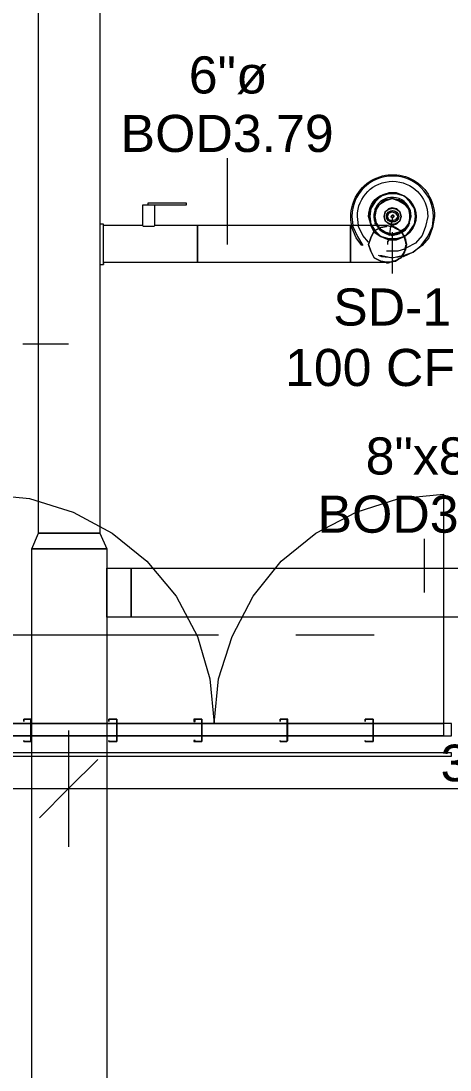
# Model space of a CAD drawing. Header units: metres. Extents: x -2 to 237, y -8 to 52.
# Drawn here: x 46.926 to 48.683, y 21.377 to 25.669 of the extents above; entities that cross this region are included whole.
import ezdxf

# ---------------------------------------------------------------- set-up
doc = ezdxf.new("R2010")
doc.units = ezdxf.units.M
doc.layers.add('HVAC - Ductos', color=5, linetype='Continuous', lineweight=0)
doc.layers.add('PDF2_Text', color=7, linetype='Continuous', lineweight=0)
doc.layers.add('PDF2_Geometry', color=7, linetype='Continuous', lineweight=0, true_color=0xaaaaaa)
doc.styles.add('PDF Helvetica', font='')
doc.styles.get('PDF Helvetica').set_extended_font_data('Helvetica')

msp = doc.modelspace()

# ---------------------------------------------------------------- linework, layer by layer
at = {"layer": 'HVAC - Ductos', "lineweight": 0}
for points in [[(46.9979, 23.5728), (46.9979, 28.0949), (47.2499, 28.0949), (47.2499, 23.5728)], [(47.4469, 24.9152), (47.4469, 24.9243), (47.6027, 24.9243), (47.6027, 24.9152)], [(48.4824, 24.8694), (48.4778, 24.8877), (48.4641, 24.8969), (48.4458, 24.9015), (48.432, 24.8969), (48.4182, 24.8877), (48.4136, 24.8694), (48.4182, 24.8877), (48.432, 24.9015), (48.4458, 24.9061), (48.4641, 24.9015), (48.4778, 24.8877)], [(48.4136, 24.8694), (48.4182, 24.8511), (48.432, 24.8419), (48.4458, 24.8373), (48.4641, 24.8419), (48.4778, 24.8511), (48.4824, 24.8694), (48.4778, 24.8511), (48.4641, 24.8373), (48.4458, 24.8327), (48.432, 24.8373), (48.4182, 24.8511)], [(48.4733, 24.8694), (48.4687, 24.8557), (48.4549, 24.8465), (48.4412, 24.8465), (48.4274, 24.8557), (48.4228, 24.8694), (48.4274, 24.8831), (48.4412, 24.8923), (48.4549, 24.8923), (48.4687, 24.8831)], [(48.4687, 24.8694), (48.4595, 24.8557), (48.4458, 24.8511), (48.432, 24.8557), (48.4274, 24.8694), (48.432, 24.8831), (48.4458, 24.8877), (48.4595, 24.8831)], [(48.4549, 24.8694), (48.4503, 24.8739), (48.4458, 24.8739), (48.4412, 24.8694), (48.4458, 24.8739), (48.4503, 24.8739)], [(48.4412, 24.8694), (48.4458, 24.8648), (48.4503, 24.8648), (48.4549, 24.8694), (48.4503, 24.8648), (48.4458, 24.8648)], [(47.6486, 24.8327), (47.6486, 24.8281), (47.6486, 24.819), (47.6486, 24.8098), (47.6486, 24.7915), (47.6486, 24.7732), (47.6486, 24.7549), (47.6486, 24.7365), (47.6486, 24.7182), (47.6486, 24.6998), (47.6486, 24.6907), (47.6486, 24.6815), (48.2762, 24.6815), (48.2762, 24.6907), (48.2762, 24.6998), (48.2762, 24.7182), (48.2762, 24.7365), (48.2762, 24.7549), (48.2762, 24.7732), (48.2762, 24.7915), (48.2762, 24.8098), (48.2762, 24.819), (48.2762, 24.8281), (48.2762, 24.8327)], [(48.4961, 24.7869), (48.4641, 24.7732), (48.432, 24.7732), (48.3999, 24.7869), (48.3724, 24.8052), (48.3587, 24.8327), (48.3724, 24.8052), (48.3999, 24.7869), (48.432, 24.7732), (48.4641, 24.7732), (48.4961, 24.7869), (48.4641, 24.7777)], [(48.3999, 24.8236), (48.3724, 24.8098), (48.3587, 24.7823), (48.3724, 24.8098), (48.3999, 24.8236), (48.4228, 24.8281)], [(48.377, 24.8098), (48.3999, 24.7869), (48.432, 24.7777), (48.4641, 24.7777), (48.432, 24.7777), (48.3999, 24.7869), (48.377, 24.8098), (48.3633, 24.8327)], [(48.4595, 24.8236), (48.4733, 24.8144)], [(48.3496, 24.7549), (48.3587, 24.7823)], [(48.3587, 24.7274), (48.3724, 24.6998), (48.3999, 24.6861), (48.3724, 24.6998), (48.3587, 24.7274), (48.3496, 24.7549)], [(48.4733, 24.6952), (48.4595, 24.6861)], [(47.2774, 23.5086), (47.2774, 16.0542), (46.9705, 16.0542), (46.9705, 23.5086)], [(47.2774, 23.4307), (47.3782, 23.4307), (47.3782, 23.2291), (47.2774, 23.2291)], [(52.5051, 23.2291), (47.3782, 23.2291), (47.3782, 23.4307), (52.5051, 23.4307)]]:
    msp.add_lwpolyline(points, close=True, dxfattribs=at)
for points in [[(47.7722, 24.7549), (47.7722, 25.1076)], [(48.5191, 24.8419), (48.5145, 24.8373), (48.5007, 24.819), (48.4824, 24.8052), (48.5007, 24.819), (48.5099, 24.8327), (48.5191, 24.8511), (48.5191, 24.8694), (48.5191, 24.8877), (48.5099, 24.9061), (48.5007, 24.9198), (48.4824, 24.9335), (48.4641, 24.9381), (48.4458, 24.9427), (48.4274, 24.9381), (48.4091, 24.9335), (48.3954, 24.9198), (48.3816, 24.9061), (48.377, 24.8877), (48.3724, 24.8694), (48.377, 24.8511), (48.3816, 24.8327), (48.3862, 24.8327), (48.3816, 24.8373)], [(48.3908, 24.8327), (48.3816, 24.8419), (48.377, 24.8694), (48.3816, 24.8969), (48.3954, 24.9198), (48.4182, 24.9335), (48.4458, 24.9427), (48.4733, 24.9335), (48.4961, 24.9198), (48.5145, 24.8969), (48.5191, 24.8694), (48.5145, 24.8419), (48.4961, 24.819), (48.4824, 24.8098), (48.4733, 24.8144), (48.4824, 24.8098), (48.4824, 24.8052)], [(48.4136, 24.9381), (48.4182, 24.9381), (48.4228, 24.9381), (48.4458, 24.9427), (48.4733, 24.9381), (48.4778, 24.9381)], [(47.2637, 24.6815), (47.6486, 24.6815), (47.6486, 24.6907), (47.6486, 24.6998), (47.6486, 24.7182), (47.6486, 24.7365), (47.6486, 24.7549), (47.6486, 24.7732), (47.6486, 24.7915), (47.6486, 24.8098), (47.6486, 24.819), (47.6486, 24.8281), (47.6486, 24.8327), (47.4745, 24.8327), (47.4745, 24.9152), (47.4699, 24.9152), (47.4653, 24.9152), (47.4607, 24.9152), (47.4561, 24.9152), (47.4469, 24.9152), (47.4423, 24.9152), (47.4378, 24.9152), (47.4286, 24.9152), (47.4241, 24.9152), (47.4241, 24.8327), (47.2637, 24.8327), (47.2637, 24.8373)], [(47.4423, 24.9152), (47.4378, 24.9152), (47.4286, 24.9152), (47.4241, 24.9152)], [(48.377, 24.8969), (48.377, 24.9015)], [(48.3816, 24.9015), (48.3954, 24.9198), (48.4182, 24.9335)], [(48.4778, 24.9335), (48.5007, 24.9198), (48.5145, 24.9015), (48.5191, 24.8969)], [(48.377, 24.8465), (48.3724, 24.8694), (48.377, 24.8923)], [(48.4458, 24.8694), (48.4458, 24.8557), (48.4412, 24.8281)], [(48.5145, 24.8923), (48.5191, 24.8694), (48.5145, 24.8465)], [(47.2637, 24.677), (47.2637, 24.6724), (47.2637, 24.677), (47.2637, 24.6861), (47.2637, 24.6952), (47.2637, 24.7136), (47.2637, 24.7319), (47.2637, 24.7549), (47.2637, 24.7777), (47.2637, 24.7961), (47.2637, 24.8144), (47.2637, 24.8281), (47.2637, 24.8327), (47.2637, 24.8373), (47.2499, 24.8373), (47.2499, 24.8327), (47.2499, 24.8281), (47.2499, 24.8144), (47.2499, 24.7961), (47.2499, 24.7777), (47.2499, 24.7549), (47.2499, 24.7319), (47.2499, 24.7136), (47.2499, 24.6952), (47.2499, 24.6861)], [(47.4745, 24.8327), (47.4699, 24.8281), (47.4607, 24.8281), (47.4515, 24.8281), (47.4423, 24.8281), (47.4378, 24.8281), (47.4286, 24.8281), (47.4241, 24.8327)], [(48.4274, 24.8327), (48.4228, 24.8327), (48.4045, 24.8327), (48.3724, 24.8327), (48.3358, 24.8327), (48.2946, 24.8327), (48.2762, 24.8327), (48.2762, 24.8281), (48.2762, 24.819), (48.2762, 24.8098), (48.2762, 24.7915), (48.2762, 24.7732), (48.2762, 24.7549), (48.2762, 24.7365), (48.2762, 24.7182), (48.2762, 24.6998), (48.2762, 24.6907), (48.2762, 24.6815), (48.3174, 24.6815), (48.3587, 24.6815), (48.3908, 24.6815), (48.4136, 24.6815), (48.4274, 24.6815), (48.4228, 24.6815)], [(48.322, 24.7503), (48.2992, 24.7823), (48.2808, 24.8236), (48.2808, 24.8327)], [(48.2854, 24.8327), (48.2854, 24.8281), (48.3037, 24.7869), (48.3266, 24.7503)], [(48.3496, 24.764), (48.3266, 24.7915), (48.3083, 24.8281), (48.3083, 24.8327)], [(48.377, 24.8373), (48.377, 24.8419)], [(48.3816, 24.8327), (48.3954, 24.8144), (48.4091, 24.8052), (48.4274, 24.7961), (48.4458, 24.7915), (48.4687, 24.7961), (48.487, 24.8052)], [(48.3816, 24.8327), (48.3816, 24.8327)], [(48.4136, 24.8052), (48.3954, 24.819), (48.3862, 24.8327)], [(48.3862, 24.8281), (48.3954, 24.819), (48.4091, 24.8052), (48.4274, 24.7961), (48.4458, 24.7961), (48.4641, 24.7961), (48.4824, 24.8052), (48.4778, 24.8052)], [(48.4824, 24.8052), (48.4961, 24.7869), (48.4824, 24.8098), (48.4733, 24.8052), (48.4458, 24.7961), (48.4182, 24.8052), (48.3954, 24.819), (48.3908, 24.8327)], [(48.4228, 24.8327), (48.4274, 24.8327), (48.4458, 24.8281), (48.4641, 24.819), (48.4824, 24.8098), (48.4916, 24.7915), (48.5007, 24.7732), (48.5053, 24.7549), (48.5007, 24.7365), (48.4916, 24.7182), (48.4824, 24.6998), (48.4641, 24.6907), (48.4458, 24.6815), (48.4274, 24.6815)], [(48.4366, 24.8281), (48.4274, 24.8327), (48.4228, 24.8281), (48.4274, 24.8327), (48.4412, 24.8281)], [(48.432, 24.7915), (48.4366, 24.7961), (48.4412, 24.8281), (48.4503, 24.8281)], [(48.4549, 24.8281), (48.4366, 24.8281)], [(48.4503, 24.8281), (48.4549, 24.8236), (48.4595, 24.8236), (48.4549, 24.8236), (48.4549, 24.8281)], [(48.4228, 24.7961), (48.4182, 24.8006), (48.4136, 24.8006)], [(48.4733, 24.8006), (48.4458, 24.7961), (48.4228, 24.8006)], [(48.432, 24.7686), (48.4274, 24.7686), (48.4274, 24.7549)], [(48.4458, 24.8052), (48.4458, 24.6357)], [(48.4778, 24.8006), (48.4733, 24.7961)], [(48.4778, 24.8006), (48.4778, 24.8006)], [(48.487, 24.8052), (48.487, 24.8052)], [(48.4961, 24.7869), (48.4961, 24.7869)], [(48.4961, 24.7869), (48.4961, 24.7869)], [(48.4961, 24.7869), (48.4961, 24.7869)], [(48.4961, 24.7869), (48.4961, 24.7869)], [(48.4961, 24.7319), (48.5053, 24.7549), (48.4961, 24.7823)], [(48.5007, 24.7777), (48.5007, 24.7595)], [(48.4824, 24.7044), (48.4961, 24.7228), (48.4824, 24.7044), (48.4458, 24.6998), (48.4045, 24.7044), (48.3908, 24.709)], [(48.5007, 24.7365), (48.4687, 24.7274), (48.4274, 24.7274), (48.4228, 24.7274)], [(48.5007, 24.7319), (48.4961, 24.7274), (48.4961, 24.7228), (48.4961, 24.7274)], [(48.5007, 24.7595), (48.5053, 24.7549), (48.5007, 24.7503)], [(48.5007, 24.7503), (48.5007, 24.7319)], [(47.2499, 24.6815), (47.2499, 24.677), (47.2499, 24.6724), (47.2637, 24.6724)], [(48.3954, 24.709), (48.4045, 24.709), (48.4458, 24.6998), (48.487, 24.709)], [(48.4228, 24.6815), (48.3999, 24.6861), (48.4228, 24.6815)], [(48.4412, 24.6815), (48.4274, 24.677), (48.4228, 24.6815), (48.4274, 24.6815), (48.4366, 24.6815)], [(48.4366, 24.6815), (48.4549, 24.6861)], [(48.4503, 24.6861), (48.4412, 24.6815)], [(48.4549, 24.6861), (48.4595, 24.6861), (48.4549, 24.6861), (48.4503, 24.6861)], [(47.1216, 24.3471), (46.9338, 24.3471)], [(46.9705, 23.5086), (46.9979, 23.5728)], [(46.9979, 23.5728), (47.2499, 23.5728)], [(47.2499, 23.5728), (47.2774, 23.5086)], [(48.5786, 23.3299), (48.5786, 23.5498)], [(47.2774, 23.5086), (46.9705, 23.5086)], [(47.1216, 22.7664), (47.1216, 22.5281), (47.1216, 22.2899)], [(47.2408, 22.6473), (47.1216, 22.5281), (47.0025, 22.409)], [(46.8834, 22.5281), (50.8053, 22.5281), (52.8075, 22.5281), (55.8635, 22.5281)]]:
    msp.add_lwpolyline(points, dxfattribs=at)
for points in [[(48.2808, 24.8327, -1.109235), (48.6199, 24.8694), (48.6107, 24.8236), (48.5969, 24.7823), (48.5695, 24.7503), (48.5328, 24.7228), (48.4916, 24.7044), (48.4824, 24.7044), (48.4824, 24.6998), (48.4733, 24.6952), (48.4824, 24.6998)], [(48.487, 24.709), (48.4916, 24.709), (48.5328, 24.7228), (48.5649, 24.7503), (48.5923, 24.7869), (48.6107, 24.8281), (48.6153, 24.8694, 0.986779), (48.2808, 24.8694), (48.2854, 24.8327)], [(48.3083, 24.8327), (48.3037, 24.8694, -0.994658), (48.5923, 24.8694), (48.5832, 24.8281), (48.5695, 24.7915), (48.542, 24.7595), (48.5053, 24.7411), (48.5007, 24.7365)], [(48.5007, 24.7823), (48.4961, 24.7823), (48.4961, 24.7869), (48.5191, 24.8098), (48.5374, 24.8373), (48.542, 24.8694), (48.5374, 24.8373), (48.5191, 24.8052), (48.4961, 24.7869), (48.5191, 24.8052), (48.5374, 24.8373), (48.542, 24.8694), (48.5374, 24.9015), (48.5191, 24.9335), (48.4961, 24.9519), (48.4641, 24.9656), (48.432, 24.9656), (48.3999, 24.9519), (48.3724, 24.9335), (48.3587, 24.9015), (48.3496, 24.8694), (48.3587, 24.8373), (48.3587, 24.8327), (48.3587, 24.8373), (48.3496, 24.8694, -1.010985), (48.542, 24.8694), (48.5374, 24.9015), (48.5191, 24.9289), (48.4961, 24.9519), (48.4641, 24.961), (48.432, 24.961), (48.3999, 24.9519), (48.377, 24.9289), (48.3587, 24.9015), (48.3541, 24.8694), (48.3587, 24.8373), (48.3633, 24.8327), (48.3587, 24.8373), (48.3541, 24.8694, -1.737533), (48.4961, 24.7869), (48.4961, 24.7823)], [(48.487, 24.8052), (48.5007, 24.8144), (48.5145, 24.8327), (48.5191, 24.8511), (48.5237, 24.8694, 1.321005), (48.3816, 24.8327)]]:
    msp.add_lwpolyline(points, format="xyb", dxfattribs=at)
msp.add_ellipse((48.448, 24.8694), major_axis=(-0.0252, 0), ratio=0.943011, start_param=3.14076333011741, end_param=9.423948637296997, dxfattribs=at)
at = {"layer": 'PDF2_Geometry', "lineweight": 0}
for points in [[(46.778, 23.7331), (46.9613, 23.7148), (47.14, 23.6599), (47.3003, 23.5728), (47.4423, 23.4582), (47.5615, 23.3162), (47.6486, 23.1512), (47.699, 22.9772), (47.7172, 22.7939), (47.7356, 22.9772), (47.7906, 23.1512), (47.8776, 23.3162), (47.9921, 23.4582), (48.1342, 23.5728), (48.2992, 23.6599), (48.4733, 23.7148), (48.6565, 23.7331), (48.6565, 22.7939), (48.3679, 22.7939), (48.0197, 22.7939), (48.3679, 22.7939), (48.6565, 22.7939), (48.6565, 22.7435), (48.3679, 22.7435), (48.0197, 22.7435), (48.3679, 22.7435), (48.6565, 22.7435)], [(46.0999, 23.3666), (46.0999, 22.7205), (46.1136, 22.7205), (46.1136, 22.7297), (46.1136, 22.7205), (46.7322, 22.7205), (46.7322, 22.8122), (46.6406, 22.8122), (46.6406, 23.3666), (46.7322, 23.3666), (46.7505, 23.3666), (46.7505, 22.8122), (46.7505, 22.7068), (46.7505, 22.6747), (46.7505, 22.661), (48.6885, 22.661), (48.6885, 22.6747), (46.7505, 22.6747)], [(47.7356, 23.1558), (46.4665, 23.1558)], [(48.3724, 23.1558), (48.0517, 23.1558)], [(46.778, 22.7435), (46.9659, 22.7435), (47.3186, 22.7435), (47.6669, 22.7435), (48.0151, 22.7435), (47.6669, 22.7435), (47.3186, 22.7435), (46.9659, 22.7435), (46.778, 22.7435)]]:
    msp.add_lwpolyline(points, dxfattribs=at)
for points in [[(46.9659, 22.7939), (46.778, 22.7939)], [(46.9383, 22.7205), (46.9659, 22.7205), (46.9705, 22.7251), (46.9705, 22.8122), (46.9659, 22.8122), (46.9383, 22.8122), (46.9383, 22.803), (46.9383, 22.8122), (46.9659, 22.8122), (46.9659, 22.7251), (46.9659, 22.7205), (46.9383, 22.7205), (46.9383, 22.7251)], [(48.0151, 22.7939), (47.6669, 22.7939), (47.3186, 22.7939), (46.9705, 22.7939), (47.3186, 22.7939), (47.6669, 22.7939)], [(47.2866, 22.7205), (47.314, 22.7205), (47.3186, 22.7205), (47.3186, 22.7251), (47.3186, 22.8122), (47.314, 22.8122), (47.2866, 22.8122), (47.2866, 22.803), (47.2866, 22.8122), (47.314, 22.8122), (47.3186, 22.8122), (47.3186, 22.7251), (47.3186, 22.7205), (47.314, 22.7205), (47.2866, 22.7205), (47.2866, 22.7251)], [(47.6348, 22.7205), (47.6669, 22.7205), (47.6669, 22.7251), (47.6669, 22.8122), (47.6348, 22.8122), (47.6348, 22.803), (47.6394, 22.803), (47.6394, 22.8122), (47.6669, 22.8122), (47.6669, 22.7251), (47.6669, 22.7205), (47.6394, 22.7205), (47.6394, 22.7251), (47.6348, 22.7251)], [(47.9876, 22.7205), (48.0151, 22.7205), (48.0197, 22.7251), (48.0197, 22.8122), (48.0151, 22.8122), (47.9876, 22.8122), (47.9876, 22.803), (47.9876, 22.8122), (48.0151, 22.8122), (48.0151, 22.7251), (48.0151, 22.7205), (47.9876, 22.7205), (47.9876, 22.7251)], [(48.3358, 22.7205), (48.3679, 22.7205), (48.3679, 22.7251), (48.3679, 22.8122), (48.3358, 22.8122), (48.3358, 22.803), (48.3358, 22.8122), (48.3679, 22.8122), (48.3679, 22.7251), (48.3679, 22.7205), (48.3358, 22.7205), (48.3358, 22.7251)], [(48.6885, 22.7435), (48.6885, 22.7939), (48.6565, 22.7939), (48.6565, 22.7435)]]:
    msp.add_lwpolyline(points, close=True, dxfattribs=at)
at = {"layer": 'PDF2_Geometry', "color": 254, "lineweight": 0, "true_color": 0xd2d2d2}
for points in [[(46.9613, 22.8122), (46.9659, 22.8122)], [(48.3496, 22.8122), (48.3496, 22.8122)], [(47.3186, 22.7847), (47.3186, 22.7847)]]:
    msp.add_lwpolyline(points, dxfattribs=at)

# ---------------------------------------------------------------- texts
at = {"layer": 'PDF2_Text', "lineweight": 0, "attachment_point": 4, "style": 'PDF Helvetica'}
for s, insert, char_height in [('6"ø', (47.6135, 25.4461), 0.1519), ('BOD3.79', (47.334, 25.2078), 0.1519), ('SD-1', (48.2046, 24.4976), 0.1519), ('100 CFM', (48.0076, 24.2502), 0.1519), ('8"x8"', (48.3375, 23.8882), 0.1519), ('BOD3.76', (48.1404, 23.65), 0.1519), ('3.68 m', (48.6444, 22.6321), 0.15002)]:
    msp.add_mtext(s, dxfattribs=dict(at, insert=insert, char_height=char_height))

doc.saveas('drawing.dxf')
